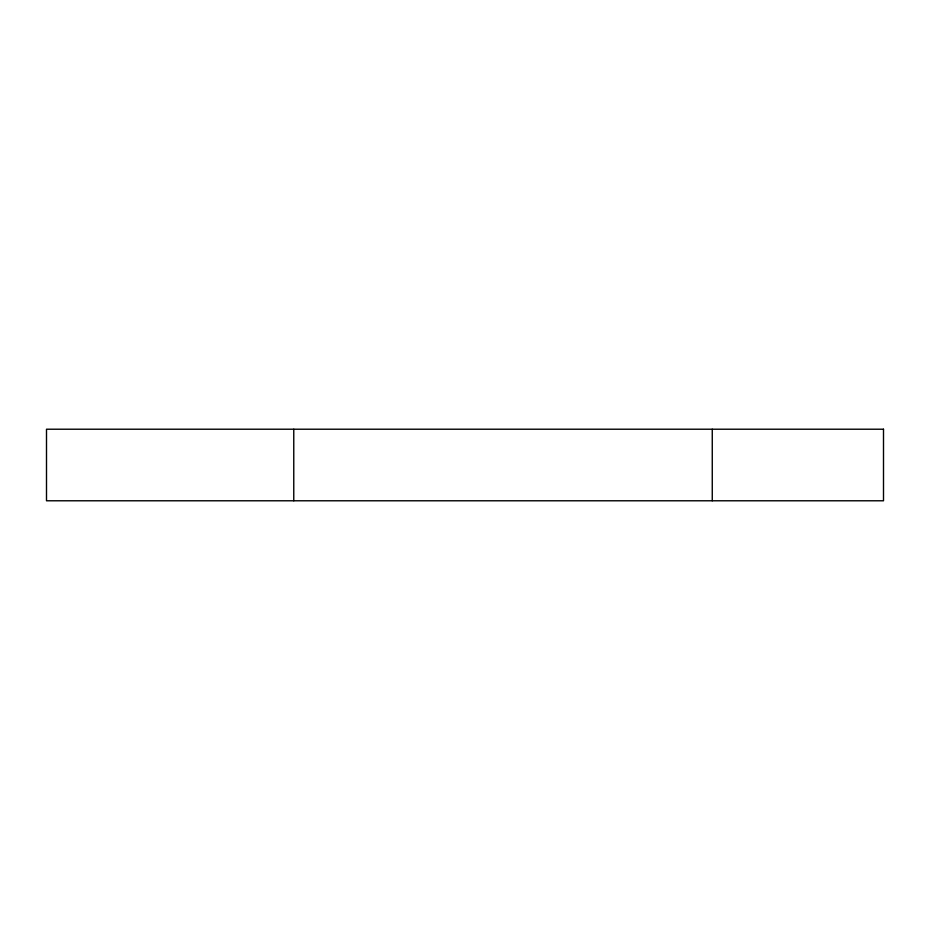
<?xml version="1.0" encoding="UTF-8"?>
<svg xmlns="http://www.w3.org/2000/svg" width="930" height="930" viewBox="0 0 930 930"><rect width="100%" height="100%" fill="white"/><g stroke="black" fill="none" stroke-linecap="round" stroke-linejoin="round"><path stroke-width="1.4" d="M712.264 429.218L712.264 500.782M293.764 429.218L293.764 500.782M883.5 429.218L46.5 429.218L46.5 500.782L883.5 500.782L883.5 429.218"/></g></svg>
